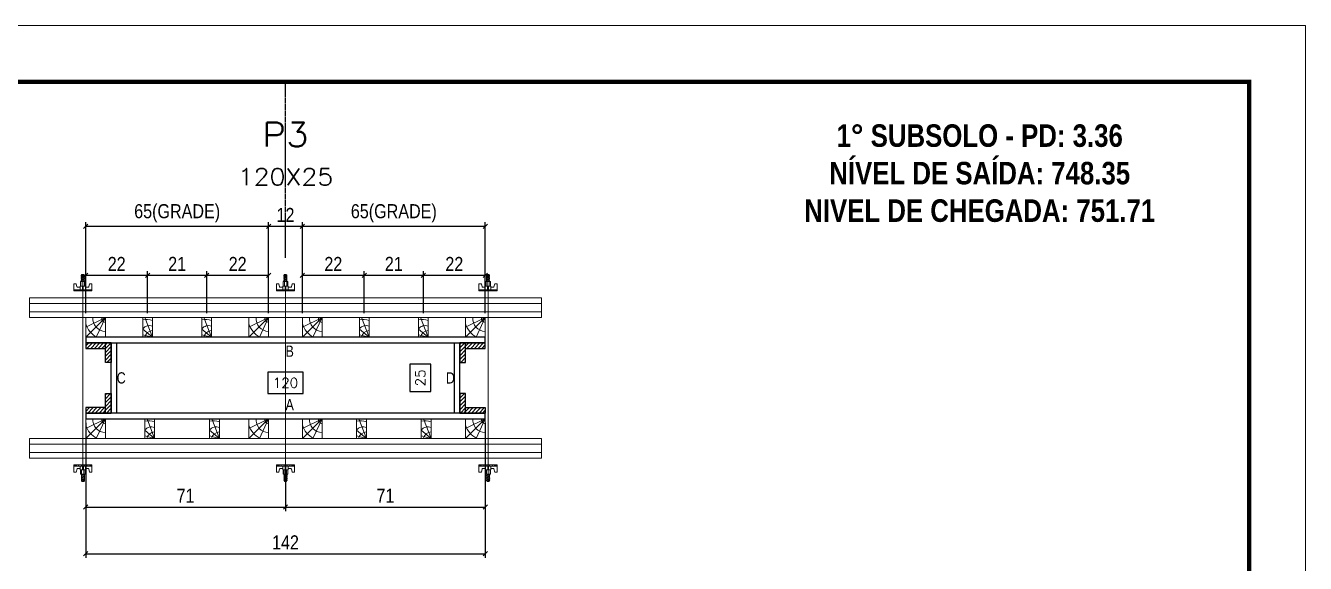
# Model space of a CAD drawing. Header units: millimetres. Extents: x 1945 to 8225, y 304 to 15137.
# Drawn here: x 5704 to 6613, y 13606 to 13989 of the extents above; entities that cross this region are included whole.
import ezdxf
from ezdxf.enums import TextEntityAlignment as Align

# ---------------------------------------------------------------- set-up
doc = ezdxf.new("R2010")
doc.units = ezdxf.units.MM
doc.linetypes.add('DASHED', pattern=[0.75, 0.5, -0.25])
doc.linetypes.add('HIDDEN', pattern=[0.375, 0.25, -0.125])
for name, color, linetype in [('COTA', 241, 'Continuous'), ('NOMENCLATURA', 7, 'Continuous'), ('Painéis', 200, 'Continuous'), ('PONTALETE', 7, 'Continuous'), ('SARRAFO', 251, 'Continuous'), ('Texto de Titulo', 7, 'Continuous'), ('Texto Qtd Sarr', 242, 'Continuous')]:
    doc.layers.add(name, color=color, linetype=linetype)
for name, color, linetype, lineweight in [('Folhas', 255, 'Continuous', 9), ('Hachura', 251, 'Continuous', 9), ('Madeira', 126, 'Continuous', 18), ('Perfil Metálico', 224, 'Continuous', 18), ('SARRAFO DE PRESSAO', 251, 'DASHED', 9), ('Texto Seção', 7, 'Continuous', 15)]:
    doc.layers.add(name, color=color, linetype=linetype, lineweight=lineweight)
doc.styles.add('COTA TECNICA 2X', font='techl___.ttf', dxfattribs={"height": 10})
doc.styles.add('ROMANC', font='techb___.ttf', dxfattribs={"height": 2.5})
doc.styles.add('ROMANS', font='romans.shx')
doc.styles.get("Standard").update_dxf_attribs({"font": 'arial.ttf'})
doc.dimstyles.new('cotax2', dxfattribs={"dimtxt": 10, "dimasz": 3, "dimexe": 3, "dimexo": 3, "dimgap": 3, "dimtad": 1, "dimdec": 1, "dimlfac": 0.5, "dimzin": 12, "dimdsep": 46, "dimtxsty": 'COTA TECNICA 2X', "dimblk1": 'OBLIQUE', "dimblk2": 'OBLIQUE', "dimsah": 1, "dimcen": 0.9, "dimclrd": 256, "dimclre": 256, "dimclrt": 256, "dimadec": 1, "dimazin": 3, "dimtfac": 1, "dimtdec": 1, "dimtmove": 2, "dimatfit": 3, "dimfxl": 1, "dimtolj": 1, "dimtzin": 12, "dimarcsym": 0})
doc.dimstyles.new('SECÇÃO 2', dxfattribs={"dimtxt": 7, "dimasz": 6, "dimexe": 0.18, "dimexo": 2, "dimgap": -4, "dimtad": 3, "dimdec": 1, "dimlfac": 0.5, "dimzin": 12, "dimdsep": 46, "dimtxsty": 'ROMANS', "dimblk": 'ARCHTICK', "dimcen": 0.09, "dimse1": 1, "dimse2": 1, "dimsd1": 1, "dimsd2": 1, "dimclrd": 180, "dimclre": 5, "dimclrt": 1, "dimadec": 0, "dimazin": 3, "dimtfac": 1, "dimtdec": 1, "dimtofl": 0, "dimtmove": 0, "dimatfit": 3, "dimldrblk": 'ARCHTICK', "dimfxl": 1, "dimtolj": 1, "dimtzin": 0, "dimarcsym": 0})
pattern_1 = [(46, (5848.3572, 13573.0493), (-1.370342, 1.323324), [])]

# ---------------------------------------------------------------- blocks, each defined once
blk = doc.blocks.new('9999999999')
at = {"layer": 'Folhas'}
blk.add_lwpolyline([(98138.98, 34190.21), (99623.98, 34190.21), (99623.98, 35240.21), (98138.98, 35240.21)], close=True, dxfattribs=at)
at = {"layer": 'Folhas', "color": 30, "const_width": 3}
blk.add_lwpolyline([(98213.98, 34230.21), (99583.98, 34230.21), (99583.98, 35200.21), (98213.98, 35200.21)], close=True, dxfattribs=at)
blk = doc.blocks.new('_Oblique')
at = {"color": 0, "linetype": 'ByBlock', "lineweight": -2}
blk.add_line((-0.5, -0.5), (0.5, 0.5), dxfattribs=at)
blk = doc.blocks.new('*D1541')
at = {"layer": 'COTA', "linetype": 'Continuous', "lineweight": -2, "ltscale": 30, "transparency": 16777216}
for p, q in [((5746.36, 13706.05), (5746.36, 13610.05)), ((6030.36, 13706.05), (6030.36, 13610.05)), ((5746.36, 13613.05), (6030.36, 13613.05))]:
    blk.add_line(p, q, dxfattribs=at)
at = {"layer": 'Defpoints', "color": 0, "linetype": 'Continuous', "ltscale": 30, "transparency": 16777216}
for p in [(5746.36, 13709.05), (6030.36, 13709.05), (6030.36, 13613.05)]:
    blk.add_point(p, dxfattribs=at)
at = {"layer": 'COTA', "linetype": 'Continuous', "lineweight": -2, "ltscale": 30, "transparency": 16777216, "xscale": 3, "yscale": 3, "zscale": 3, "rotation": 180}
blk.add_blockref('_Oblique', (5746.36, 13613.05), dxfattribs=at)
at = {"layer": 'COTA', "linetype": 'Continuous', "lineweight": -2, "ltscale": 30, "transparency": 16777216, "xscale": 3, "yscale": 3, "zscale": 3}
blk.add_blockref('_Oblique', (6030.36, 13613.05), dxfattribs=at)
at = {"layer": 'COTA', "linetype": 'Continuous', "ltscale": 30, "transparency": 16777216, "insert": (5888.36, 13621.12), "char_height": 10, "attachment_point": 5, "style": 'COTA TECNICA 2X'}
blk.add_mtext('\\A1;142', dxfattribs=at)
blk = doc.blocks.new('*D1542')
at = {"layer": 'COTA', "color": 180, "lineweight": -2, "transparency": 16777216}
for p, q in [((5900.86, 13742.05), (5875.86, 13742.05)), ((5875.86, 13742.05), (5875.86, 13727.05)), ((5900.86, 13727.05), (5900.86, 13742.05)), ((5875.86, 13727.05), (5900.86, 13727.05))]:
    blk.add_line(p, q, dxfattribs=at)
at = {"layer": 'Defpoints', "color": 0, "transparency": 16777216}
for p in [(6008.36, 13723.05), (5768.36, 13713.05), (6008.36, 13713.05)]:
    blk.add_point(p, dxfattribs=at)
at = {"layer": 'COTA', "color": 1, "transparency": 16777216, "insert": (5888.36, 13734.55), "char_height": 7, "attachment_point": 5, "style": 'ROMANS'}
blk.add_mtext('\\A1;120', dxfattribs=at)
blk = doc.blocks.new('_ArchTick')
at = {"color": 0, "linetype": 'ByBlock', "const_width": 0.15}
blk.add_lwpolyline([(-0.5, -0.5), (0.5, 0.5)], dxfattribs=at)
blk = doc.blocks.new('B1A.E')
at = {"layer": 'Madeira', "linetype": 'ByBlock', "ltscale": 0.05}
for p, q in [((0, 7), (0, 0)), ((0, 7), (0, 0)), ((7, 7), (7, 0)), ((7, 7), (7, 0))]:
    blk.add_line(p, q, dxfattribs=at)
at = {"layer": 'Madeira', "ltscale": 0.05}
for p, q in [((0, 7), (7, 7)), ((7, 7), (0, 0)), ((7, 7), (0, 3.5)), ((7, 7), (3.77, 0)), ((7, 0), (0, 0))]:
    blk.add_line(p, q, dxfattribs=at)
for centre, radius, start, end in [((7.54, 7), 7.87, 196.5528, 242.8845), ((7.08, 6.57), 4.53, 174.4861, 268.9531), ((7.09, 6.61), 1.41, 163.7819, 266.2825)]:
    blk.add_arc(centre, radius, start, end, dxfattribs=at)
blk = doc.blocks.new('B1A.D')
at = {"layer": 'COTA', "linetype": 'ByBlock'}
blk.add_blockref('B1A.E', (-7, 0), dxfattribs=at)
blk = doc.blocks.new('MEIO PONTALETE')
at = {"layer": 'Madeira'}
for q in [(2.71, 7), (3.5, 2.88), (3.5, 0.87)]:
    blk.add_line((0, 0), q, dxfattribs=at)
blk.add_lwpolyline([(0, 0), (3.5, 0), (3.5, 7), (0, 7)], close=True, dxfattribs=at)
for centre, radius, start, end in [((2.04, 0.06), 6.23, 76.4499, 109.0913), ((1.09, 0.9), 3.19, 40.9063, 109.9847), ((-0.21, -0.78), 3.09, 14.6322, 86.0383)]:
    blk.add_arc(centre, radius, start, end, dxfattribs=at)
blk = doc.blocks.new('BLOCK 2')
at = {"layer": 'PONTALETE', "color": 1, "xscale": -2, "yscale": 2, "zscale": 2}
blk.add_blockref('MEIO PONTALETE', (131231.05, 34113.97), dxfattribs=at)
blk = doc.blocks.new('A2')
at = {"layer": 'COTA', "linetype": 'ByBlock'}
blk.add_blockref('BLOCK 2', (-131205.24, -34118.58), dxfattribs=at)
blk = doc.blocks.new('B2A')
at = {"layer": 'COTA', "linetype": 'ByBlock', "xscale": 10, "yscale": 10, "zscale": 10}
blk.add_blockref('A2', (-188.1, 46), dxfattribs=at)
blk = doc.blocks.new('B2A.E')
at = {"layer": 'COTA', "linetype": 'ByBlock', "xscale": 0.05000874370170691, "yscale": 0.05000874370170691, "zscale": 0.05000874370170691}
blk.add_blockref('B2A', (0, 0), dxfattribs=at)
blk = doc.blocks.new('B1B.E')
at = {"layer": 'Madeira', "linetype": 'ByBlock', "ltscale": 0.05}
for p, q in [((0, 0), (0, -7)), ((0, 0), (0, -7)), ((7, 0), (7, -7)), ((7, 0), (7, -7))]:
    blk.add_line(p, q, dxfattribs=at)
at = {"layer": 'Madeira', "ltscale": 0.05}
for p, q in [((0, 0), (7, 0)), ((7, 0), (0, -7)), ((7, 0), (0, -3.5)), ((7, 0), (3.77, -7)), ((7, -7), (0, -7))]:
    blk.add_line(p, q, dxfattribs=at)
for centre, radius, start, end in [((7.08, -0.43), 4.53, 174.4861, 268.9531), ((7.09, -0.39), 1.41, 163.7819, 266.2825), ((7.54, 0), 7.87, 196.5528, 242.8845)]:
    blk.add_arc(centre, radius, start, end, dxfattribs=at)
blk = doc.blocks.new('B1B.D')
at = {"layer": 'Madeira', "linetype": 'ByBlock', "ltscale": 0.05}
for p, q in [((-7, 0), (-7, -7)), ((-7, 0), (-7, -7)), ((0, 0), (0, -7)), ((0, 0), (0, -7))]:
    blk.add_line(p, q, dxfattribs=at)
at = {"layer": 'Madeira', "ltscale": 0.05}
for p, q in [((-7, 0), (0, 0)), ((0, 0), (-7, -7)), ((0, 0), (-7, -3.5)), ((0, 0), (-3.23, -7)), ((0, -7), (-7, -7))]:
    blk.add_line(p, q, dxfattribs=at)
for centre, radius, start, end in [((0.54, 0), 7.87, 196.5528, 242.8845), ((0.08, -0.44), 4.53, 174.4861, 268.9531), ((0.09, -0.39), 1.41, 163.7819, 266.2825)]:
    blk.add_arc(centre, radius, start, end, dxfattribs=at)
blk = doc.blocks.new('*D1543')
at = {"layer": 'COTA', "linetype": 'Continuous', "lineweight": -2, "ltscale": 30, "transparency": 16777216}
for p, q in [((5746.36, 13788.85), (5746.36, 13848.85)), ((5876.36, 13788.85), (5876.36, 13848.85)), ((5746.36, 13845.85), (5876.36, 13845.85))]:
    blk.add_line(p, q, dxfattribs=at)
at = {"layer": 'Defpoints', "color": 0, "linetype": 'Continuous', "ltscale": 30, "transparency": 16777216}
for p in [(5876.36, 13845.85), (5746.36, 13785.85), (5876.36, 13785.85)]:
    blk.add_point(p, dxfattribs=at)
at = {"layer": 'COTA', "linetype": 'Continuous', "lineweight": -2, "ltscale": 30, "transparency": 16777216, "xscale": 3, "yscale": 3, "zscale": 3, "rotation": 180}
blk.add_blockref('_Oblique', (5746.36, 13845.85), dxfattribs=at)
at = {"layer": 'COTA', "linetype": 'Continuous', "lineweight": -2, "ltscale": 30, "transparency": 16777216, "xscale": 3, "yscale": 3, "zscale": 3}
blk.add_blockref('_Oblique', (5876.36, 13845.85), dxfattribs=at)
at = {"layer": 'COTA', "linetype": 'Continuous', "ltscale": 30, "transparency": 16777216, "insert": (5811.36, 13855.07), "char_height": 10, "attachment_point": 5, "style": 'COTA TECNICA 2X'}
blk.add_mtext('\\A1;65(GRADE)', dxfattribs=at)
blk = doc.blocks.new('B2B.E')
at = {"layer": 'COTA', "linetype": 'ByBlock'}
blk.add_blockref('B2A.E', (0, -7), dxfattribs=at)
blk = doc.blocks.new('*D1544')
at = {"layer": 'COTA', "linetype": 'Continuous', "lineweight": -2, "ltscale": 30, "transparency": 16777216}
for p, q in [((5746.36, 13784.05), (5746.36, 13814.05)), ((5746.36, 13811.05), (5790.36, 13811.05)), ((5790.36, 13784.05), (5790.36, 13814.05))]:
    blk.add_line(p, q, dxfattribs=at)
at = {"layer": 'Defpoints', "color": 0, "linetype": 'Continuous', "ltscale": 30, "transparency": 16777216}
for p in [(5790.36, 13811.05), (5746.36, 13781.05), (5790.36, 13781.05)]:
    blk.add_point(p, dxfattribs=at)
at = {"layer": 'COTA', "linetype": 'Continuous', "lineweight": -2, "ltscale": 30, "transparency": 16777216, "xscale": 3, "yscale": 3, "zscale": 3, "rotation": 180}
blk.add_blockref('_Oblique', (5746.36, 13811.05), dxfattribs=at)
at = {"layer": 'COTA', "linetype": 'Continuous', "lineweight": -2, "ltscale": 30, "transparency": 16777216, "xscale": 3, "yscale": 3, "zscale": 3}
blk.add_blockref('_Oblique', (5790.36, 13811.05), dxfattribs=at)
at = {"layer": 'COTA', "linetype": 'Continuous', "ltscale": 30, "transparency": 16777216, "insert": (5768.36, 13819.05), "char_height": 10, "attachment_point": 5, "style": 'COTA TECNICA 2X'}
blk.add_mtext('\\A1;22', dxfattribs=at)
blk = doc.blocks.new('*D1545')
at = {"layer": 'COTA', "linetype": 'Continuous', "lineweight": -2, "ltscale": 30, "transparency": 16777216}
for p, q in [((5790.36, 13784.05), (5790.36, 13814.05)), ((5790.36, 13811.05), (5832.36, 13811.05)), ((5832.36, 13784.05), (5832.36, 13814.05))]:
    blk.add_line(p, q, dxfattribs=at)
at = {"layer": 'Defpoints', "color": 0, "linetype": 'Continuous', "ltscale": 30, "transparency": 16777216}
for p in [(5832.36, 13811.05), (5790.36, 13781.05), (5832.36, 13781.05)]:
    blk.add_point(p, dxfattribs=at)
at = {"layer": 'COTA', "linetype": 'Continuous', "lineweight": -2, "ltscale": 30, "transparency": 16777216, "xscale": 3, "yscale": 3, "zscale": 3, "rotation": 180}
blk.add_blockref('_Oblique', (5790.36, 13811.05), dxfattribs=at)
at = {"layer": 'COTA', "linetype": 'Continuous', "lineweight": -2, "ltscale": 30, "transparency": 16777216, "xscale": 3, "yscale": 3, "zscale": 3}
blk.add_blockref('_Oblique', (5832.36, 13811.05), dxfattribs=at)
at = {"layer": 'COTA', "linetype": 'Continuous', "ltscale": 30, "transparency": 16777216, "insert": (5811.36, 13819.11), "char_height": 10, "attachment_point": 5, "style": 'COTA TECNICA 2X'}
blk.add_mtext('\\A1;21', dxfattribs=at)
blk = doc.blocks.new('*D1546')
at = {"layer": 'COTA', "linetype": 'Continuous', "lineweight": -2, "ltscale": 30, "transparency": 16777216}
for p, q in [((5832.36, 13784.05), (5832.36, 13814.05)), ((5832.36, 13811.05), (5876.36, 13811.05)), ((5876.36, 13784.05), (5876.36, 13814.05))]:
    blk.add_line(p, q, dxfattribs=at)
at = {"layer": 'Defpoints', "color": 0, "linetype": 'Continuous', "ltscale": 30, "transparency": 16777216}
for p in [(5876.36, 13811.05), (5832.36, 13781.05), (5876.36, 13781.05)]:
    blk.add_point(p, dxfattribs=at)
at = {"layer": 'COTA', "linetype": 'Continuous', "lineweight": -2, "ltscale": 30, "transparency": 16777216, "xscale": 3, "yscale": 3, "zscale": 3, "rotation": 180}
blk.add_blockref('_Oblique', (5832.36, 13811.05), dxfattribs=at)
at = {"layer": 'COTA', "linetype": 'Continuous', "lineweight": -2, "ltscale": 30, "transparency": 16777216, "xscale": 3, "yscale": 3, "zscale": 3}
blk.add_blockref('_Oblique', (5876.36, 13811.05), dxfattribs=at)
at = {"layer": 'COTA', "linetype": 'Continuous', "ltscale": 30, "transparency": 16777216, "insert": (5854.36, 13819.05), "char_height": 10, "attachment_point": 5, "style": 'COTA TECNICA 2X'}
blk.add_mtext('\\A1;22', dxfattribs=at)
blk = doc.blocks.new('*D1547')
at = {"layer": 'COTA', "linetype": 'Continuous', "lineweight": -2, "ltscale": 30, "transparency": 16777216}
for p, q in [((5876.36, 13788.85), (5876.36, 13848.85)), ((5900.36, 13788.85), (5900.36, 13848.85)), ((5876.36, 13845.85), (5900.36, 13845.85))]:
    blk.add_line(p, q, dxfattribs=at)
at = {"layer": 'Defpoints', "color": 0, "linetype": 'Continuous', "ltscale": 30, "transparency": 16777216}
for p in [(5900.36, 13845.85), (5876.36, 13785.85), (5900.36, 13785.85)]:
    blk.add_point(p, dxfattribs=at)
at = {"layer": 'COTA', "linetype": 'Continuous', "lineweight": -2, "ltscale": 30, "transparency": 16777216, "xscale": 3, "yscale": 3, "zscale": 3, "rotation": 180}
blk.add_blockref('_Oblique', (5876.36, 13845.85), dxfattribs=at)
at = {"layer": 'COTA', "linetype": 'Continuous', "lineweight": -2, "ltscale": 30, "transparency": 16777216, "xscale": 3, "yscale": 3, "zscale": 3}
blk.add_blockref('_Oblique', (5900.36, 13845.85), dxfattribs=at)
at = {"layer": 'COTA', "linetype": 'Continuous', "ltscale": 30, "transparency": 16777216, "insert": (5888.36, 13853.91), "char_height": 10, "attachment_point": 5, "style": 'COTA TECNICA 2X'}
blk.add_mtext('\\A1;12', dxfattribs=at)
blk = doc.blocks.new('*D1548')
at = {"layer": 'COTA', "linetype": 'Continuous', "lineweight": -2, "ltscale": 30, "transparency": 16777216}
for p, q in [((5900.36, 13788.85), (5900.36, 13848.85)), ((6030.36, 13788.85), (6030.36, 13848.85)), ((5900.36, 13845.85), (6030.36, 13845.85))]:
    blk.add_line(p, q, dxfattribs=at)
at = {"layer": 'Defpoints', "color": 0, "linetype": 'Continuous', "ltscale": 30, "transparency": 16777216}
for p in [(6030.36, 13845.85), (5900.36, 13785.85), (6030.36, 13785.85)]:
    blk.add_point(p, dxfattribs=at)
at = {"layer": 'COTA', "linetype": 'Continuous', "lineweight": -2, "ltscale": 30, "transparency": 16777216, "xscale": 3, "yscale": 3, "zscale": 3, "rotation": 180}
blk.add_blockref('_Oblique', (5900.36, 13845.85), dxfattribs=at)
at = {"layer": 'COTA', "linetype": 'Continuous', "lineweight": -2, "ltscale": 30, "transparency": 16777216, "xscale": 3, "yscale": 3, "zscale": 3}
blk.add_blockref('_Oblique', (6030.36, 13845.85), dxfattribs=at)
at = {"layer": 'COTA', "linetype": 'Continuous', "ltscale": 30, "transparency": 16777216, "insert": (5965.36, 13855.07), "char_height": 10, "attachment_point": 5, "style": 'COTA TECNICA 2X'}
blk.add_mtext('\\A1;65(GRADE)', dxfattribs=at)
blk = doc.blocks.new('*D1549')
at = {"layer": 'COTA', "linetype": 'Continuous', "lineweight": -2, "ltscale": 30, "transparency": 16777216}
for p, q in [((5900.36, 13784.05), (5900.36, 13814.05)), ((5900.36, 13811.05), (5944.36, 13811.05)), ((5944.36, 13784.05), (5944.36, 13814.05))]:
    blk.add_line(p, q, dxfattribs=at)
at = {"layer": 'Defpoints', "color": 0, "linetype": 'Continuous', "ltscale": 30, "transparency": 16777216}
for p in [(5944.36, 13811.05), (5900.36, 13781.05), (5944.36, 13781.05)]:
    blk.add_point(p, dxfattribs=at)
at = {"layer": 'COTA', "linetype": 'Continuous', "lineweight": -2, "ltscale": 30, "transparency": 16777216, "xscale": 3, "yscale": 3, "zscale": 3, "rotation": 180}
blk.add_blockref('_Oblique', (5900.36, 13811.05), dxfattribs=at)
at = {"layer": 'COTA', "linetype": 'Continuous', "lineweight": -2, "ltscale": 30, "transparency": 16777216, "xscale": 3, "yscale": 3, "zscale": 3}
blk.add_blockref('_Oblique', (5944.36, 13811.05), dxfattribs=at)
at = {"layer": 'COTA', "linetype": 'Continuous', "ltscale": 30, "transparency": 16777216, "insert": (5922.36, 13819.05), "char_height": 10, "attachment_point": 5, "style": 'COTA TECNICA 2X'}
blk.add_mtext('\\A1;22', dxfattribs=at)
blk = doc.blocks.new('*D1550')
at = {"layer": 'COTA', "linetype": 'Continuous', "lineweight": -2, "ltscale": 30, "transparency": 16777216}
for p, q in [((5944.36, 13784.05), (5944.36, 13814.05)), ((5944.36, 13811.05), (5986.36, 13811.05)), ((5986.36, 13784.05), (5986.36, 13814.05))]:
    blk.add_line(p, q, dxfattribs=at)
at = {"layer": 'Defpoints', "color": 0, "linetype": 'Continuous', "ltscale": 30, "transparency": 16777216}
for p in [(5986.36, 13811.05), (5944.36, 13781.05), (5986.36, 13781.05)]:
    blk.add_point(p, dxfattribs=at)
at = {"layer": 'COTA', "linetype": 'Continuous', "lineweight": -2, "ltscale": 30, "transparency": 16777216, "xscale": 3, "yscale": 3, "zscale": 3, "rotation": 180}
blk.add_blockref('_Oblique', (5944.36, 13811.05), dxfattribs=at)
at = {"layer": 'COTA', "linetype": 'Continuous', "lineweight": -2, "ltscale": 30, "transparency": 16777216, "xscale": 3, "yscale": 3, "zscale": 3}
blk.add_blockref('_Oblique', (5986.36, 13811.05), dxfattribs=at)
at = {"layer": 'COTA', "linetype": 'Continuous', "ltscale": 30, "transparency": 16777216, "insert": (5965.36, 13819.11), "char_height": 10, "attachment_point": 5, "style": 'COTA TECNICA 2X'}
blk.add_mtext('\\A1;21', dxfattribs=at)
blk = doc.blocks.new('*D1551')
at = {"layer": 'COTA', "linetype": 'Continuous', "lineweight": -2, "ltscale": 30, "transparency": 16777216}
for p, q in [((5986.36, 13784.05), (5986.36, 13814.05)), ((5986.36, 13811.05), (6030.36, 13811.05)), ((6030.36, 13784.05), (6030.36, 13814.05))]:
    blk.add_line(p, q, dxfattribs=at)
at = {"layer": 'Defpoints', "color": 0, "linetype": 'Continuous', "ltscale": 30, "transparency": 16777216}
for p in [(6030.36, 13811.05), (5986.36, 13781.05), (6030.36, 13781.05)]:
    blk.add_point(p, dxfattribs=at)
at = {"layer": 'COTA', "linetype": 'Continuous', "lineweight": -2, "ltscale": 30, "transparency": 16777216, "xscale": 3, "yscale": 3, "zscale": 3, "rotation": 180}
blk.add_blockref('_Oblique', (5986.36, 13811.05), dxfattribs=at)
at = {"layer": 'COTA', "linetype": 'Continuous', "lineweight": -2, "ltscale": 30, "transparency": 16777216, "xscale": 3, "yscale": 3, "zscale": 3}
blk.add_blockref('_Oblique', (6030.36, 13811.05), dxfattribs=at)
at = {"layer": 'COTA', "linetype": 'Continuous', "ltscale": 30, "transparency": 16777216, "insert": (6008.36, 13819.05), "char_height": 10, "attachment_point": 5, "style": 'COTA TECNICA 2X'}
blk.add_mtext('\\A1;22', dxfattribs=at)
blk = doc.blocks.new('C')
at = {"layer": 'Hachura', "color": 0}
for p, q in [((0, 3.22), (0, -3.22)), ((0.45, 3.22), (0, 3.22)), ((0.46, 3.16), (0, 3.16)), ((0.46, 3.05), (0, 3.05)), ((0.46, 2.88), (0, 2.88)), ((0, 2.75), (0, -1.16)), ((0.46, 2.65), (0, 2.65)), ((0.46, 2.23), (0, 2.23)), ((0.46, 1.51), (0, 1.51)), ((0.39, 0.49), (0.17, 0.49)), ((0.45, -3.23), (0.45, 3.22)), ((0.45, 3.22), (2.58, 3.22)), ((1.74, 0.97), (0.45, 0.97)), ((1.45, 0.1), (0.45, 0.1)), ((1.35, 1.94), (1.35, 0.96)), ((2.58, 2.39), (1.47, 2.09)), ((1.74, -0.97), (1.74, 0.97)), ((1.74, 0.97), (1.74, 0.84)), ((1.74, 0.97), (1.74, 0.84)), ((1.74, 0.84), (3.35, 0.84)), ((3.35, 0.45), (1.74, 0.45)), ((2.58, 3.22), (2.58, 2.39)), ((3.32, 0.84), (3.32, -0.84)), ((3.35, 0.84), (3.35, -0.84)), ((3.68, 0.45), (3.35, 0.45)), ((3.84, -0.52), (3.35, 0.45)), ((3.35, 0.06), (3.67, -0.57)), ((3.68, 0.45), (4.16, -0.52)), ((3.72, 0.5), (4.25, -0.57)), ((4.37, -0.55), (3.83, 0.53)), ((4.15, 0.45), (3.93, 0.45)), ((4.42, -0.52), (3.93, 0.45)), ((4.15, 0.45), (4.26, 0.45)), ((4.26, 0.45), (4.74, -0.52)), ((4.3, 0.5), (4.83, -0.57)), ((4.95, -0.55), (4.41, 0.53)), ((4.51, 0.45), (4.84, 0.45)), ((5, -0.52), (4.51, 0.45)), ((4.84, 0.45), (5.32, -0.52)), ((4.88, 0.5), (5.41, -0.57)), ((5.53, -0.55), (4.99, 0.53)), ((5.58, -0.52), (5.09, 0.45)), ((5.42, 0.45), (5.09, 0.45)), ((5.58, -0.52), (5.09, 0.45)), ((5.42, 0.45), (5.74, -0.19)), ((5.46, 0.5), (5.74, -0.07)), ((5.74, 0.19), (5.57, 0.53)), ((5.74, 0.32), (5.68, 0.45)), ((5.68, 0.45), (5.74, 0.45)), ((5.74, 0.45), (5.9, 0.29)), ((5.74, 0.45), (5.74, -0.52)), ((5.9, -0.36), (5.9, 0.29)), ((0.45, 0), (0, 0)), ((0.46, -1.52), (0, -1.52)), ((0.46, -2.23), (0, -2.23)), ((0.46, -2.65), (0, -2.65)), ((0.46, -2.88), (0, -2.88)), ((0.46, -3.05), (0, -3.05)), ((0.46, -3.16), (0, -3.16)), ((0, -3.22), (2.57, -3.22)), ((0.08, -0.48), (0.29, -0.48)), ((0.29, -0.48), (0.4, -0.48)), ((0.45, 0), (0.45, -0.97)), ((0.45, -0.16), (1.45, -0.16)), ((0.45, -0.65), (0.45, -0.32)), ((0.45, -3.23), (0.45, -0.65)), ((0.45, -0.97), (1.74, -0.97)), ((1.35, -1.94), (1.35, -0.97)), ((2.58, -2.39), (1.47, -2.1)), ((3.35, -0.32), (1.74, -0.32)), ((3.35, -0.84), (1.74, -0.84)), ((2.58, -3.23), (2.58, -2.39)), ((3.35, -0.07), (3.58, -0.52)), ((3.35, -0.52), (3.58, -0.52)), ((3.84, -0.52), (4.16, -0.52)), ((4.42, -0.52), (4.74, -0.52)), ((4.63, -0.52), (4.74, -0.52)), ((5, -0.52), (5.32, -0.52)), ((5.58, -0.52), (5.74, -0.52)), ((5.74, -0.52), (5.9, -0.36)), ((5.74, -0.52), (5.74, -0.52))]:
    blk.add_line(p, q, dxfattribs=at)
for centre, radius, start, end in [((1.52, 1.94), 0.161, 104.7436, 180), ((1.44, -0.03), 0.129, 272.695, 87.305), ((3.81, 0.39), 0.143, 25.5688, 154.4312), ((4.39, 0.39), 0.143, 25.5688, 154.4312), ((4.97, 0.39), 0.143, 25.5688, 154.4312), ((5.55, 0.39), 0.143, 25.5688, 154.4312), ((0.17, -0.37), 0.174, 221.744, 317.8592), ((1.52, -1.94), 0.161, 180, 255.2564), ((3.71, -0.4), 0.174, 222.1408, 318.256), ((4.29, -0.4), 0.174, 222.1408, 318.256), ((4.87, -0.4), 0.174, 222.1408, 318.256), ((5.45, -0.4), 0.174, 222.1408, 318.256), ((5.61, -0.4), 0.174, 317.8592, 318.256)]:
    blk.add_arc(centre, radius, start, end, dxfattribs=at)
blk = doc.blocks.new('PAR.CIM')
at = {"layer": 'Hachura', "linetype": 'Continuous', "xscale": -1, "rotation": 270}
blk.add_blockref('C', (0, 0), dxfattribs=at)
blk = doc.blocks.new('PAR.BAI')
at = {"layer": 'Hachura', "linetype": 'Continuous', "xscale": -1, "rotation": 90}
blk.add_blockref('C', (0, 0), dxfattribs=at)
blk = doc.blocks.new('*D1552')
at = {"layer": 'COTA', "linetype": 'Continuous', "lineweight": -2, "ltscale": 30, "transparency": 16777216}
for p, q in [((5746.36, 13692.05), (5746.36, 13643.25)), ((5888.36, 13673.25), (5888.36, 13643.25)), ((5746.36, 13646.25), (5888.36, 13646.25))]:
    blk.add_line(p, q, dxfattribs=at)
at = {"layer": 'Defpoints', "color": 0, "linetype": 'Continuous', "ltscale": 30, "transparency": 16777216}
for p in [(5746.36, 13695.05), (5888.36, 13676.25), (5888.36, 13646.25)]:
    blk.add_point(p, dxfattribs=at)
at = {"layer": 'COTA', "linetype": 'Continuous', "lineweight": -2, "ltscale": 30, "transparency": 16777216, "xscale": 3, "yscale": 3, "zscale": 3, "rotation": 180}
blk.add_blockref('_Oblique', (5746.36, 13646.25), dxfattribs=at)
at = {"layer": 'COTA', "linetype": 'Continuous', "lineweight": -2, "ltscale": 30, "transparency": 16777216, "xscale": 3, "yscale": 3, "zscale": 3}
blk.add_blockref('_Oblique', (5888.36, 13646.25), dxfattribs=at)
at = {"layer": 'COTA', "linetype": 'Continuous', "ltscale": 30, "transparency": 16777216, "insert": (5817.36, 13654.32), "char_height": 10, "attachment_point": 5, "style": 'COTA TECNICA 2X'}
blk.add_mtext('\\A1;71', dxfattribs=at)
blk = doc.blocks.new('*D1553')
at = {"layer": 'COTA', "linetype": 'Continuous', "lineweight": -2, "ltscale": 30, "transparency": 16777216}
for p, q in [((6030.36, 13692.05), (6030.36, 13643.25)), ((5888.36, 13673.25), (5888.36, 13643.25)), ((5888.36, 13646.25), (6030.36, 13646.25))]:
    blk.add_line(p, q, dxfattribs=at)
at = {"layer": 'Defpoints', "color": 0, "linetype": 'Continuous', "ltscale": 30, "transparency": 16777216}
for p in [(6030.36, 13695.05), (5888.36, 13676.25), (6030.36, 13646.25)]:
    blk.add_point(p, dxfattribs=at)
at = {"layer": 'COTA', "linetype": 'Continuous', "lineweight": -2, "ltscale": 30, "transparency": 16777216, "xscale": 3, "yscale": 3, "zscale": 3, "rotation": 180}
blk.add_blockref('_Oblique', (5888.36, 13646.25), dxfattribs=at)
at = {"layer": 'COTA', "linetype": 'Continuous', "lineweight": -2, "ltscale": 30, "transparency": 16777216, "xscale": 3, "yscale": 3, "zscale": 3}
blk.add_blockref('_Oblique', (6030.36, 13646.25), dxfattribs=at)
at = {"layer": 'COTA', "linetype": 'Continuous', "ltscale": 30, "transparency": 16777216, "insert": (5959.36, 13654.32), "char_height": 10, "attachment_point": 5, "style": 'COTA TECNICA 2X'}
blk.add_mtext('\\A1;71', dxfattribs=at)
blk = doc.blocks.new('*D1261')
at = {"layer": 'COTA', "color": 180, "lineweight": -2, "transparency": 16777216}
for p, q in [((5991.73, 13747.72), (5976.73, 13747.72)), ((5976.73, 13747.72), (5976.73, 13728.38)), ((5991.73, 13728.38), (5991.73, 13747.72)), ((5976.73, 13728.38), (5991.73, 13728.38))]:
    blk.add_line(p, q, dxfattribs=at)
at = {"layer": 'Defpoints', "color": 0, "transparency": 16777216}
for p in [(5995.73, 13763.05), (6008.36, 13763.05), (6008.36, 13713.05)]:
    blk.add_point(p, dxfattribs=at)
at = {"layer": 'COTA', "color": 1, "transparency": 16777216, "insert": (5984.23, 13738.05), "char_height": 7, "attachment_point": 5, "rotation": 90, "style": 'ROMANS'}
blk.add_mtext('\\A1;25', dxfattribs=at)
blk = doc.blocks.new('titulo1')
at = {"layer": 'Defpoints', "color": 252, "linetype": 'HIDDEN', "ltscale": 2}
blk.add_line((0, 0), (0, 125), dxfattribs=at)
at = {"layer": 'Defpoints', "style": 'ROMANS', "oblique": 15}
blk.add_attdef('FOLHA', text='', height=10, dxfattribs=at).set_placement((0, 15.58), align=Align.MIDDLE_CENTER)
at = {"layer": 'Texto Qtd Sarr', "color": 3, "style": 'ROMANS', "oblique": 15}
for tag, height, p in [('TITULO', 17, (0, 71.45)), ('SEÇÃO', 12, (0, 41.55))]:
    blk.add_attdef(tag, text='', height=height, dxfattribs=at).set_placement(p, align=Align.MIDDLE_CENTER)

msp = doc.modelspace()

# ---------------------------------------------------------------- hatches: boundary and pattern name
at = {"layer": 'SARRAFO', "linetype": 'Continuous', "ltscale": 30}
h = msp.add_hatch(dxfattribs=at)
h.set_pattern_fill('ANSI31', color=256, scale=0.6, angle=1)
h.set_pattern_definition(pattern_1)
h.paths.add_polyline_path([(5760.36, 13763.05), (5746.36, 13763.05), (5746.36, 13759.05), (5760.36, 13759.05)])
h = msp.add_hatch(dxfattribs=at)
h.set_pattern_fill('ANSI31', color=256, scale=0.6, angle=1)
h.set_pattern_definition(pattern_1)
h.paths.add_polyline_path([(5764.36, 13763.05), (5760.36, 13763.05), (5760.36, 13749.05), (5764.36, 13749.05)])
h = msp.add_hatch(dxfattribs=at)
h.set_pattern_fill('ANSI31', color=256, scale=0.6, angle=1)
h.set_pattern_definition(pattern_1)
h.paths.add_polyline_path([(6016.36, 13763.05), (6012.36, 13763.05), (6012.36, 13749.05), (6016.36, 13749.05)])
h = msp.add_hatch(dxfattribs=at)
h.set_pattern_fill('ANSI31', color=256, scale=0.6, angle=1)
h.set_pattern_definition(pattern_1)
h.paths.add_polyline_path([(6030.36, 13763.05), (6016.36, 13763.05), (6016.36, 13759.05), (6030.36, 13759.05)])
h = msp.add_hatch(dxfattribs=at)
h.set_pattern_fill('ANSI31', color=256, scale=0.6, angle=1)
h.set_pattern_definition(pattern_1)
h.paths.add_polyline_path([(5764.36, 13727.05), (5760.36, 13727.05), (5760.36, 13713.05), (5764.36, 13713.05)])
h = msp.add_hatch(dxfattribs=at)
h.set_pattern_fill('ANSI31', color=256, scale=0.6, angle=1)
h.set_pattern_definition(pattern_1)
h.paths.add_polyline_path([(6016.36, 13727.05), (6012.36, 13727.05), (6012.36, 13713.05), (6016.36, 13713.05)])
h = msp.add_hatch(dxfattribs=at)
h.set_pattern_fill('ANSI31', color=256, scale=0.6, angle=1)
h.set_pattern_definition(pattern_1)
h.paths.add_polyline_path([(5760.36, 13717.05), (5746.36, 13717.05), (5746.36, 13713.05), (5760.36, 13713.05)])
h = msp.add_hatch(dxfattribs=at)
h.set_pattern_fill('ANSI31', color=256, scale=0.6, angle=1)
h.set_pattern_definition(pattern_1)
h.paths.add_polyline_path([(6030.36, 13717.05), (6016.36, 13717.05), (6016.36, 13713.05), (6030.36, 13713.05)])

# ---------------------------------------------------------------- linework, layer by layer
at = {"layer": 'Hachura', "linetype": 'Continuous', "ltscale": 30}
for points in [[(5744.36, 13676.25), (5744.36, 13799.85)], [(5888.36, 13799.85), (5888.36, 13676.25)], [(6032.36, 13676.25), (6032.36, 13799.85)]]:
    msp.add_lwpolyline(points, dxfattribs=at)
at = {"layer": 'Painéis', "linetype": 'Continuous', "ltscale": 30}
for points in [[(5746.36, 13763.05), (6030.36, 13763.05), (6030.36, 13767.05), (5746.36, 13767.05)], [(5746.36, 13709.05), (6030.36, 13709.05), (6030.36, 13713.05), (5746.36, 13713.05)]]:
    msp.add_lwpolyline(points, close=True, dxfattribs=at)
for points in [[(5764.36, 13713.05), (5764.36, 13763.05)], [(5768.36, 13763.05), (5768.36, 13713.05)], [(6008.36, 13763.05), (6008.36, 13713.05)], [(6012.36, 13713.05), (6012.36, 13763.05)]]:
    msp.add_lwpolyline(points, dxfattribs=at)
at = {"layer": 'Perfil Metálico', "linetype": 'Continuous', "ltscale": 30}
for points in [[(5706.36, 13781.05), (6070.36, 13781.05), (6070.36, 13795.05), (5706.36, 13795.05)], [(5706.36, 13695.05), (6070.36, 13695.05), (6070.36, 13681.05), (5706.36, 13681.05)]]:
    msp.add_lwpolyline(points, close=True, dxfattribs=at)
for points in [[(6070.36, 13791.05), (5706.36, 13791.05)], [(5706.36, 13785.05), (6070.36, 13785.05)], [(5706.36, 13691.05), (6070.36, 13691.05)], [(6070.36, 13685.05), (5706.36, 13685.05)]]:
    msp.add_lwpolyline(points, dxfattribs=at)
at = {"layer": 'SARRAFO', "linetype": 'Continuous', "ltscale": 30}
msp.add_line((6012.36, 13713.05), (6030.36, 13713.05), dxfattribs=at)
for points in [[(5764.36, 13763.05), (5746.36, 13763.05), (5746.36, 13759.05), (5760.36, 13759.05)], [(5764.36, 13763.05), (5764.36, 13749.05), (5760.36, 13749.05), (5760.36, 13763.05)], [(6030.36, 13763.05), (6012.36, 13763.05), (6012.36, 13749.05), (6016.36, 13749.05), (6016.36, 13763.05)], [(6016.36, 13759.05), (6030.36, 13759.05), (6030.36, 13763.05)], [(5760.36, 13713.05), (5760.36, 13727.05), (5764.36, 13727.05), (5764.36, 13713.05)], [(6016.36, 13713.05), (6016.36, 13727.05), (6012.36, 13727.05), (6012.36, 13713.05)], [(5760.36, 13717.05), (5746.36, 13717.05), (5746.36, 13713.05), (5764.36, 13713.05)], [(6016.36, 13717.05), (6030.36, 13717.05), (6030.36, 13713.05)]]:
    msp.add_lwpolyline(points, dxfattribs=at)

# ---------------------------------------------------------------- block references
at = {"layer": 'Hachura', "linetype": 'Continuous', "ltscale": 30, "xscale": 2, "yscale": 2, "zscale": 2}
for name, p in [('PAR.CIM', (5744.36, 13799.85)), ('PAR.CIM', (5888.36, 13799.85)), ('PAR.CIM', (6032.36, 13799.85)), ('PAR.BAI', (5744.36, 13676.25)), ('PAR.BAI', (5888.36, 13676.25)), ('PAR.BAI', (6032.36, 13676.25))]:
    msp.add_blockref(name, p, dxfattribs=at)
at = {"layer": 'Madeira', "linetype": 'Continuous', "ltscale": 30, "xscale": 2, "yscale": 2, "zscale": 2}
for name, p in [('B1B.E', (5746.36, 13781.05)), ('B2B.E', (5786.86, 13781.05)), ('B2B.E', (5828.86, 13781.05)), ('B1B.D', (5876.36, 13781.05)), ('B1B.E', (5900.36, 13781.05)), ('B2B.E', (5940.86, 13781.05)), ('B2B.E', (5982.86, 13781.05)), ('B1B.D', (6030.36, 13781.05)), ('B1A.E', (5746.36, 13695.05)), ('B2A.E', (5788.36, 13695.05)), ('B2A.E', (5834.36, 13695.05)), ('B1A.D', (5876.36, 13695.05)), ('B1A.E', (5900.36, 13695.05)), ('B2A.E', (5938.86, 13695.05)), ('B2A.E', (5984.86, 13695.05)), ('B1A.D', (6030.36, 13695.05))]:
    msp.add_blockref(name, p, dxfattribs=at)
at = {"layer": 'SARRAFO DE PRESSAO', "color": 6, "linetype": 'ByBlock'}
msp.add_blockref('9999999999', (-93010.62, -21251.67), dxfattribs=at)
at = {"layer": 'Texto Seção'}
ref = msp.add_blockref('titulo1', (5888.36, 13823.53), dxfattribs=at)
ref.add_attrib('TITULO', 'P3', dxfattribs={"layer": 'Texto de Titulo', "color": 7, "height": 17, "style": 'ROMANS', "width": 1.1}).set_placement((5888.36, 13911.03), align=Align.MIDDLE_CENTER)
ref.add_attrib('SEÇÃO', '120X25', dxfattribs={"layer": 'Texto de Titulo', "color": 7, "height": 12, "style": 'ROMANS', "width": 1.1}).set_placement((5888.36, 13881.03), align=Align.MIDDLE_CENTER)

# ---------------------------------------------------------------- texts
at = {"layer": 'NOMENCLATURA', "linetype": 'Continuous', "ltscale": 30, "width": 0.8}
for s, p in [('B', (5888.36, 13753.05)), ('C', (5768.36, 13734.05)), ('D', (6002.36, 13734.05)), ('A', (5888.36, 13715.05))]:
    msp.add_text(s, height=8, dxfattribs=at).set_placement(p)
at = {"layer": 'NOMENCLATURA', "color": 2, "insert": (6381.85, 13918.33), "char_height": 16, "attachment_point": 2, "style": 'ROMANC'}
msp.add_mtext_dynamic_manual_height_columns('1° SUBSOLO - PD: 3.36\\PNÍVEL DE SAÍDA: 748.35\\PNIVEL DE CHEGADA: 751.71', width=449.0761, gutter_width=1, heights=[0], dxfattribs=at)

# ---------------------------------------------------------------- dimensions: what is measured, and where the dimension line sits
at = {"layer": 'COTA', "linetype": 'Continuous', "ltscale": 30}
for base, p1, p2, picture, middle in [((5876.36, 13845.85), (5746.36, 13785.85), (5876.36, 13785.85), '*D1543', (5811.36, 13855.07)), ((6030.36, 13845.85), (5900.36, 13785.85), (6030.36, 13785.85), '*D1548', (5965.36, 13855.07))]:
    dim = msp.add_linear_dim(base=base, p1=p1, p2=p2, text='<>(GRADE)', dimstyle='cotax2', dxfattribs=at)
    dim.commit()
    dim.dimension.update_dxf_attribs({"geometry": picture, "text_midpoint": middle})
for base, p1, p2, picture, middle in [((5900.36, 13845.85), (5876.36, 13785.85), (5900.36, 13785.85), '*D1547', (5888.36, 13853.91)), ((5790.36, 13811.05), (5746.36, 13781.05), (5790.36, 13781.05), '*D1544', (5768.36, 13819.05)), ((5832.36, 13811.05), (5790.36, 13781.05), (5832.36, 13781.05), '*D1545', (5811.36, 13819.11)), ((5876.36, 13811.05), (5832.36, 13781.05), (5876.36, 13781.05), '*D1546', (5854.36, 13819.05)), ((5944.36, 13811.05), (5900.36, 13781.05), (5944.36, 13781.05), '*D1549', (5922.36, 13819.05)), ((5986.36, 13811.05), (5944.36, 13781.05), (5986.36, 13781.05), '*D1550', (5965.36, 13819.11)), ((6030.36, 13811.05), (5986.36, 13781.05), (6030.36, 13781.05), '*D1551', (6008.36, 13819.05)), ((6030.36, 13613.05), (5746.36, 13709.05), (6030.36, 13709.05), '*D1541', (5888.36, 13621.12)), ((5888.36, 13646.25), (5746.36, 13695.05), (5888.36, 13676.25), '*D1552', (5817.36, 13654.32)), ((6030.36, 13646.25), (5888.36, 13676.25), (6030.36, 13695.05), '*D1553', (5959.36, 13654.32))]:
    dim = msp.add_linear_dim(base=base, p1=p1, p2=p2, dimstyle='cotax2', dxfattribs=at)
    dim.commit()
    dim.dimension.update_dxf_attribs({"geometry": picture, "text_midpoint": middle})
at = {"layer": 'COTA'}
dim = msp.add_linear_dim(base=(5995.73, 13763.05), p1=(6008.36, 13713.05), p2=(6008.36, 13763.05), angle=90, dimstyle='SECÇÃO 2', dxfattribs=at)
dim.commit()
dim.dimension.update_dxf_attribs({"geometry": '*D1261', "text_midpoint": (5984.23, 13738.05)})
dim = msp.add_linear_dim(base=(6008.36, 13723.05), p1=(5768.36, 13713.05), p2=(6008.36, 13713.05), dimstyle='SECÇÃO 2', dxfattribs=at)
dim.commit()
dim.dimension.update_dxf_attribs({"geometry": '*D1542', "text_midpoint": (5888.36, 13734.55)})

doc.saveas('drawing.dxf')
